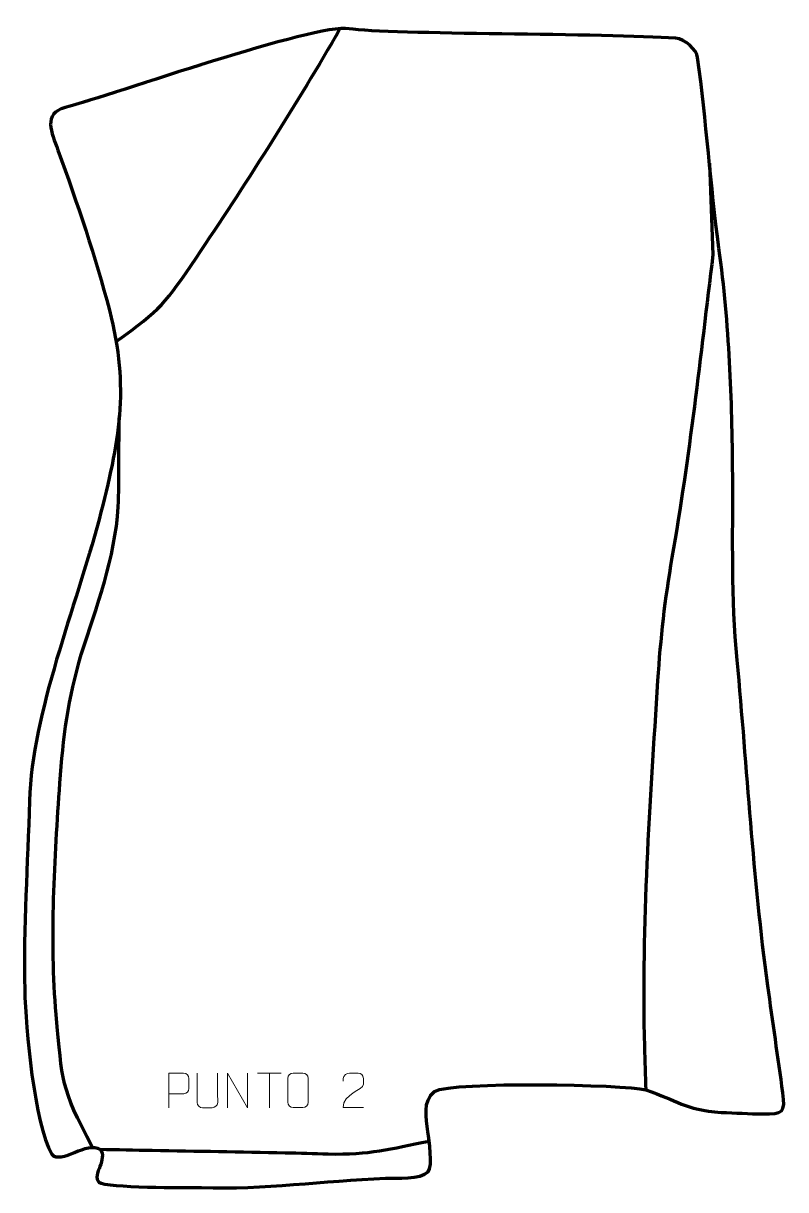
# Model space of a CAD drawing. Header units: millimetres. Extents: x -540 to 12, y 4 to 848.
import ezdxf

# ---------------------------------------------------------------- set-up
doc = ezdxf.new("R2010")
doc.units = ezdxf.units.MM
doc.header["$MEASUREMENT"] = 0
doc.layers.add('layer 2', color=7, linetype='Continuous')
doc.layers.add('layer 3', color=7, linetype='Continuous')

msp = doc.modelspace()

# ---------------------------------------------------------------- linework, layer by layer
at = {"layer": 'layer 2', "color": 142, "lineweight": 158}
for points, knots in [([(-472.6832, 617.5993), (-439.7118, 641.4218), (-437.5311, 644.6503), (-414.5745, 678.4975), (-414.5745, 678.4975), (-379.6088, 730.4041), (-344.8363, 784.912), (-313.4193, 839.0235), (-313.4193, 839.0235), (-312.3545, 840.8575), (-311.4553, 842.5455), (-310.3412, 844.7105)], [0, 0, 0, 0, 0.25, 0.25, 0.25, 0.25, 0.5, 0.5, 0.5, 0.5, 1, 1, 1, 1]), ([(-43.2988, 746.7446), (-43.2988, 746.7446), (-40.7446, 680.3514), (-40.7446, 680.3514), (-40.7446, 680.3514), (-49.7876, 606.8013), (-57.6226, 534.2867), (-70.3607, 461.1692), (-70.3607, 461.1692), (-75.5792, 431.2147), (-78.8165, 402.4626), (-80.7598, 372.1306), (-80.7598, 372.1306), (-86.3525, 283.6839), (-92.6595, 195.836), (-90.3082, 107.1139), (-90.3082, 107.1139), (-90.0177, 96.6652), (-89.6795, 86.2177), (-89.3772, 75.7692)], [0, 0, 0, 0, 0.16666667, 0.16666667, 0.16666667, 0.16666667, 0.33333333, 0.33333333, 0.33333333, 0.33333333, 0.5, 0.5, 0.5, 0.5, 0.66666667, 0.66666667, 0.66666667, 0.66666667, 1, 1, 1, 1]), ([(-489.847, 34.215), (-513.3741, 79.2643), (-511.258, 80.2307), (-516.1461, 130.3111), (-516.1461, 130.3111), (-520.8767, 184.2723), (-517.1509, 243.7741), (-513.4033, 297.9329), (-513.4033, 297.9329), (-511.1481, 330.526), (-507.4138, 359.3132), (-497.8851, 390.9067), (-497.8851, 390.9067), (-486.7956, 426.4541), (-473.3745, 460.3273), (-471.1872, 497.9764), (-471.1872, 497.9764), (-470.3618, 517.7929), (-470.866, 538.1824), (-470.4519, 558.1375), (-470.4519, 558.1375), (-470.4519, 558.1375), (-470.3867, 561.1455), (-470.3867, 561.1455), (-470.3867, 561.1455), (-470.3867, 561.1455), (-470.3215, 564.1535), (-470.3215, 564.1535)], [0, 0, 0, 0, 0.125, 0.125, 0.125, 0.125, 0.25, 0.25, 0.25, 0.25, 0.375, 0.375, 0.375, 0.375, 0.5, 0.5, 0.5, 0.5, 0.625, 0.625, 0.625, 0.625, 0.75, 0.75, 0.75, 0.75, 1, 1, 1, 1]), ([(-246.1528, 38.5421), (-274.4115, 32.8509), (-289.3742, 28.4862), (-319.1095, 29.1926), (-319.1095, 29.1926), (-329.511, 29.4397), (-339.9033, 29.8814), (-350.3095, 30.0999), (-350.3095, 30.0999), (-382.4233, 30.6883), (-414.5371, 31.2781), (-446.651, 31.867), (-446.651, 31.867), (-459.1955, 32.097), (-471.7399, 32.3271), (-484.2844, 32.5571)], [0, 0, 0, 0, 0.2, 0.2, 0.2, 0.2, 0.4, 0.4, 0.4, 0.4, 0.6, 0.6, 0.6, 0.6, 1, 1, 1, 1])]:
    msp.add_open_spline(points, degree=3, knots=knots, dxfattribs=at)
at = {"layer": 'layer 2', "color": 250, "lineweight": 9}
for points, knots in [([(-434.6315, 62.9192), (-434.6315, 62.9192), (-434.6315, 87.8728), (-434.6315, 87.8728), (-434.6315, 87.8728), (-431.0365, 87.8728), (-427.4412, 87.8728), (-423.8458, 87.8728), (-423.8458, 87.8728), (-421.5206, 87.8349), (-419.9632, 86.3448), (-419.9674, 83.9787), (-419.9674, 83.9787), (-419.9678, 81.943), (-419.9678, 78.8837), (-419.9674, 76.8477), (-419.9674, 76.8477), (-419.9739, 74.9723), (-421.7861, 73.0304), (-423.7957, 73.0113), (-423.7957, 73.0113), (-423.7957, 73.0113), (-434.6315, 73.0113), (-434.6315, 73.0113)], [0, 0, 0, 0, 0.14285714, 0.14285714, 0.14285714, 0.14285714, 0.28571429, 0.28571429, 0.28571429, 0.28571429, 0.42857143, 0.42857143, 0.42857143, 0.42857143, 0.57142857, 0.57142857, 0.57142857, 0.57142857, 0.71428571, 0.71428571, 0.71428571, 0.71428571, 1, 1, 1, 1]), ([(-399.2814, 87.8768), (-399.2818, 82.3373), (-399.186, 72.1355), (-399.1856, 66.5951), (-399.1856, 66.5951), (-399.3254, 64.3556), (-401.0026, 62.9294), (-403.1503, 62.9189), (-403.1503, 62.9189), (-405.4822, 62.9193), (-407.8141, 62.9193), (-410.1456, 62.9189), (-410.1456, 62.9189), (-412.0706, 62.8174), (-414.0427, 64.6339), (-414.0315, 66.5784), (-414.0315, 66.5784), (-414.0312, 72.1403), (-413.9358, 82.3157), (-413.9362, 87.8768)], [0, 0, 0, 0, 0.16666667, 0.16666667, 0.16666667, 0.16666667, 0.33333333, 0.33333333, 0.33333333, 0.33333333, 0.5, 0.5, 0.5, 0.5, 0.66666667, 0.66666667, 0.66666667, 0.66666667, 1, 1, 1, 1]), ([(-392.1704, 62.9231), (-392.1704, 62.9231), (-392.1704, 87.8766), (-392.1704, 87.8766), (-392.1704, 87.8766), (-392.1704, 87.8766), (-377.5156, 62.9231), (-377.5156, 62.9231), (-377.5156, 62.9231), (-377.5156, 62.9231), (-377.5156, 87.8766), (-377.5156, 87.8766)], [0, 0, 0, 0, 0.25, 0.25, 0.25, 0.25, 0.5, 0.5, 0.5, 0.5, 1, 1, 1, 1]), ([(-344.547, 87.9764), (-342.2213, 87.9764), (-339.8952, 87.9764), (-337.5691, 87.9764), (-337.5691, 87.9764), (-335.6225, 88.012), (-333.6311, 86.5204), (-333.6044, 84.0828), (-333.6044, 84.0828), (-333.6048, 78.3359), (-333.6048, 72.5886), (-333.6044, 66.8409), (-333.6044, 66.8409), (-333.7442, 64.5175), (-335.4214, 63.0379), (-337.5691, 63.0271), (-337.5691, 63.0271), (-339.901, 63.0275), (-342.2329, 63.0275), (-344.5644, 63.0271), (-344.5644, 63.0271), (-346.4894, 62.9217), (-348.4615, 64.8062), (-348.4503, 66.8235), (-348.4503, 66.8235), (-348.45, 72.5936), (-348.45, 78.3633), (-348.4503, 84.1326), (-348.4503, 84.1326), (-348.4461, 86.2707), (-346.6994, 87.9899), (-344.547, 87.9764)], [0, 0, 0, 0, 0.11111111, 0.11111111, 0.11111111, 0.11111111, 0.22222222, 0.22222222, 0.22222222, 0.22222222, 0.33333333, 0.33333333, 0.33333333, 0.33333333, 0.44444444, 0.44444444, 0.44444444, 0.44444444, 0.55555556, 0.55555556, 0.55555556, 0.55555556, 0.66666667, 0.66666667, 0.66666667, 0.66666667, 0.77777778, 0.77777778, 0.77777778, 0.77777778, 1, 1, 1, 1]), ([(-293.656, 63.0128), (-298.5704, 63.0131), (-303.4848, 63.0131), (-308.3989, 63.0128), (-308.3989, 63.0128), (-308.3989, 72.9451), (-293.7479, 75.5863), (-293.656, 79.8966), (-293.656, 79.8966), (-293.6563, 81.3207), (-293.6563, 82.7444), (-293.656, 84.1677), (-293.656, 84.1677), (-293.6729, 86.2448), (-295.7957, 87.9696), (-297.4667, 87.9869), (-297.4667, 87.9869), (-299.5399, 87.9865), (-301.6128, 87.9865), (-303.6852, 87.9869), (-303.6852, 87.9869), (-305.5073, 88.0034), (-308.332, 86.2113), (-308.3989, 84.1177), (-308.3989, 84.1177), (-308.3989, 84.1177), (-308.3989, 82.0629), (-308.3989, 82.0629)], [0, 0, 0, 0, 0.125, 0.125, 0.125, 0.125, 0.25, 0.25, 0.25, 0.25, 0.375, 0.375, 0.375, 0.375, 0.5, 0.5, 0.5, 0.5, 0.625, 0.625, 0.625, 0.625, 0.75, 0.75, 0.75, 0.75, 1, 1, 1, 1])]:
    msp.add_open_spline(points, degree=3, knots=knots, dxfattribs=at)
for points in [[(-370.2808, 87.8494), (-370.2808, 87.8494), (-353.2936, 87.8494), (-353.2936, 87.8494)], [(-361.787, 62.9194), (-361.787, 62.9194), (-361.787, 87.8729), (-361.787, 87.8729)]]:
    msp.add_open_spline(points, degree=3, dxfattribs=at)
at = {"layer": 'layer 3', "color": 242, "lineweight": 158}
msp.add_open_spline([(-304.0938, 844.1101), (-275.2286, 839.5768), (-116.8511, 840.83), (-67.8645, 837.1515), (-67.8645, 837.1515), (-60.8942, 836.6281), (-52.5944, 829.0406), (-51.7924, 823.1786), (-51.7924, 823.1786), (-45.5175, 777.3152), (-42.4853, 730.2982), (-36.3322, 685.2904), (-36.3322, 685.2904), (-28.765, 628.818), (-26.8018, 577.2361), (-26.4076, 520.4263), (-26.4076, 520.4263), (-26.1532, 475.0845), (-27.5671, 432.3567), (-23.158, 386.9635), (-23.158, 386.9635), (-15.7999, 307.9711), (-11.7578, 230.052), (-0.9658, 151.24), (-0.9658, 151.24), (2.661, 125.3554), (6.3118, 99.476), (9.9578, 73.5953), (9.9578, 73.5953), (11.9394, 59.5297), (9.7282, 58.2829), (-4.4836, 58.3888), (-4.4836, 58.3888), (-14.4914, 58.519), (-24.6247, 59.2463), (-34.7257, 59.4945), (-34.7257, 59.4945), (-61.896, 61.7257), (-65.9187, 67.97), (-89.3772, 75.7692), (-89.3772, 75.7692), (-105.0902, 79.8868), (-228.6358, 82.1755), (-242.3271, 74.7318), (-242.3271, 74.7318), (-251.2025, 67.3357), (-247.9199, 55.6373), (-247.0298, 45.3414), (-247.0298, 45.3414), (-246.383, 39.4146), (-243.1001, 20.7767), (-246.9473, 16.5735), (-246.9473, 16.5735), (-252.2407, 10.7904), (-269.8117, 12.219), (-277.7321, 11.9266), (-277.7321, 11.9266), (-322.827, 9.9825), (-365.4796, 3.5699), (-411.0149, 5.0394), (-411.0149, 5.0394), (-422.3437, 5.2197), (-479.1047, 4.7507), (-485.3296, 9.041), (-485.3296, 9.041), (-490.2019, 14.2391), (-478.4915, 26.2544), (-484.2844, 32.5571), (-484.2844, 32.5571), (-493.1549, 39.6536), (-512.9785, 21.2099), (-519.2535, 29.354), (-519.2535, 29.354), (-532.0767, 51.6747), (-538.1896, 120.2486), (-538.8903, 148.036), (-538.8903, 148.036), (-539.8644, 193.6289), (-536.7193, 239.4281), (-535.4507, 285.0291), (-535.4507, 285.0291), (-533.4058, 349.1745), (-501.7482, 425.7688), (-485.0584, 488.7453), (-485.0584, 488.7453), (-470.5283, 545.1575), (-462.7585, 583.1612), (-477.5857, 640.3625), (-477.5857, 640.3625), (-487.5569, 678.7859), (-500.8358, 717.6824), (-514.8052, 756.0295), (-514.8052, 756.0295), (-519.5479, 769.0484), (-526.0442, 782.5418), (-509.5888, 786.979), (-509.5888, 786.979), (-474.8095, 796.3575), (-328.7266, 847.9786), (-304.0938, 844.1101)], degree=3, knots=[0, 0, 0, 0, 0.03846154, 0.03846154, 0.03846154, 0.03846154, 0.07692308, 0.07692308, 0.07692308, 0.07692308, 0.11538462, 0.11538462, 0.11538462, 0.11538462, 0.15384615, 0.15384615, 0.15384615, 0.15384615, 0.19230769, 0.19230769, 0.19230769, 0.19230769, 0.23076923, 0.23076923, 0.23076923, 0.23076923, 0.26923077, 0.26923077, 0.26923077, 0.26923077, 0.30769231, 0.30769231, 0.30769231, 0.30769231, 0.34615385, 0.34615385, 0.34615385, 0.34615385, 0.38461538, 0.38461538, 0.38461538, 0.38461538, 0.42307692, 0.42307692, 0.42307692, 0.42307692, 0.46153846, 0.46153846, 0.46153846, 0.46153846, 0.5, 0.5, 0.5, 0.5, 0.53846154, 0.53846154, 0.53846154, 0.53846154, 0.57692308, 0.57692308, 0.57692308, 0.57692308, 0.61538462, 0.61538462, 0.61538462, 0.61538462, 0.65384615, 0.65384615, 0.65384615, 0.65384615, 0.69230769, 0.69230769, 0.69230769, 0.69230769, 0.73076923, 0.73076923, 0.73076923, 0.73076923, 0.76923077, 0.76923077, 0.76923077, 0.76923077, 0.80769231, 0.80769231, 0.80769231, 0.80769231, 0.84615385, 0.84615385, 0.84615385, 0.84615385, 0.88461538, 0.88461538, 0.88461538, 0.88461538, 0.92307692, 0.92307692, 0.92307692, 0.92307692, 1, 1, 1, 1], dxfattribs=at)

doc.saveas('drawing.dxf')
